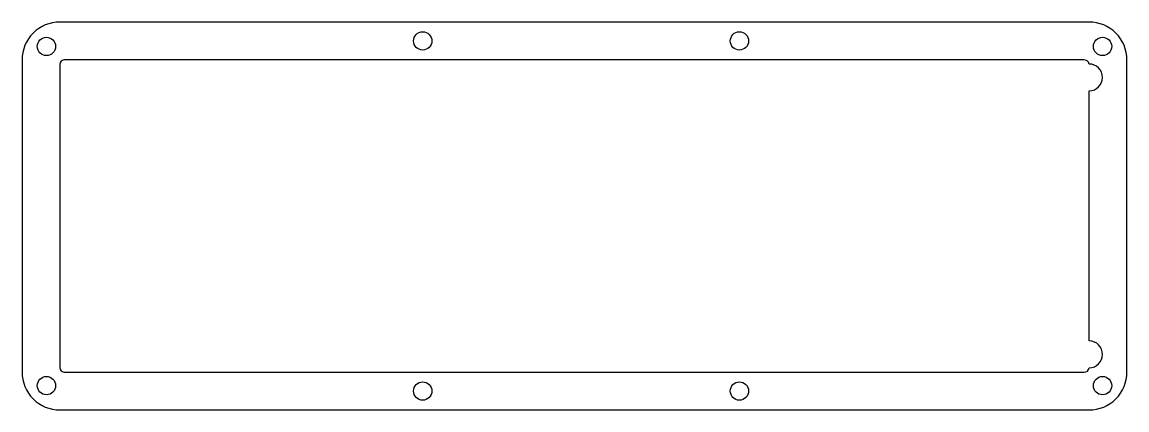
# Model space of a CAD drawing. Header units: millimetres. Extents: x 2 to 208, y -74 to -2.
import ezdxf

# ---------------------------------------------------------------- set-up
doc = ezdxf.new("R2010")
doc.units = ezdxf.units.MM
doc.layers.get('0').update_dxf_attribs({"linetype": 'CONTINUOUS'})

msp = doc.modelspace()

# ---------------------------------------------------------------- linework, layer by layer
for points in [[(207.52, -8.98, 0.414214), (200.52, -1.98), (9, -1.98, 0.414214), (2, -8.98), (2, -67.12, 0.414214), (9, -74.12), (200.52, -74.12, 0.414214), (207.52, -67.12)], [(10, -67.12), (199.52, -67.12, 0.367374), (200.51, -66.29, 0.987006), (200.52, -61.29), (200.5, -14.78, 0.996717), (200.48, -9.78, 0.356067), (199.5, -8.98), (10, -8.98, 0.414214), (9, -9.98), (9, -66.12, 0.414214)]]:
    msp.add_lwpolyline(points, format="xyb", close=True)
for centre in [(76.53, -5.48), (135.44, -5.48), (6.53, -6.51), (202.99, -6.51), (6.53, -69.6), (76.53, -70.62), (135.44, -70.62), (202.99, -69.6)]:
    msp.add_circle(centre, 1.7)

doc.saveas('drawing.dxf')
